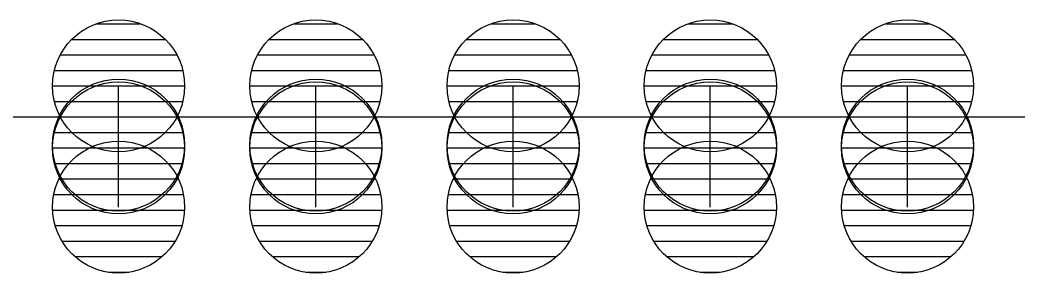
# Model space of a CAD drawing. Extents: x -26 to 0.6, y -0.6 to 26.
# Drawn here: x -12.7 to -6.27, y 24.39 to 26.03 of the extents above; entities that cross this region are included whole.
import ezdxf

# ---------------------------------------------------------------- set-up
doc = ezdxf.new("R2010")
doc.units = 0
doc.layers.get('0').update_dxf_attribs({"linetype": 'CONTINUOUS'})
doc.layers.add('BOTTOMSOLDER', color=6, linetype='CONTINUOUS')
doc.layers.add('MECHANICAL2', color=6, linetype='CONTINUOUS')

# ---------------------------------------------------------------- blocks, each defined once
blk = doc.blocks.new('#POLYLINE_92_')
at = {"layer": 'BOTTOMSOLDER'}
blk.add_line((-10.16, -0.2), (-10.16, 0.2), dxfattribs=at)
blk = doc.blocks.new('*X357')
at = {"layer": 'BOTTOMSOLDER', "linetype": 'CONTINUOUS'}
for p, q in [((-10.2998, 0.2), (-10.0202, 0.2)), ((-10.4615, 0.1), (-9.8585, 0.1)), ((-10.5331, 0), (-9.7869, 0)), ((-10.5721, -0.1), (-9.7479, -0.1)), ((-10.5854, -0.2), (-9.7346, -0.2)), ((-10.5721, -0.3), (-9.7479, -0.3)), ((-10.5331, -0.4), (-9.7869, -0.4)), ((-10.4615, -0.5), (-9.8585, -0.5)), ((-10.2998, -0.6), (-10.0202, -0.6))]:
    blk.add_line(p, q, dxfattribs=at)
blk = doc.blocks.new('*X358')
at = {"layer": 'BOTTOMSOLDER', "linetype": 'CONTINUOUS'}
for p, q in [((-10.2998, 0.6), (-10.0202, 0.6)), ((-10.4615, 0.5), (-9.8585, 0.5)), ((-10.5331, 0.4), (-9.7869, 0.4)), ((-10.5721, 0.3), (-9.7479, 0.3)), ((-10.5854, 0.2), (-9.7346, 0.2)), ((-10.5721, 0.1), (-9.7479, 0.1)), ((-10.5331, 0), (-9.7869, 0)), ((-10.4615, -0.1), (-9.8585, -0.1)), ((-10.2998, -0.2), (-10.0202, -0.2))]:
    blk.add_line(p, q, dxfattribs=at)
blk = doc.blocks.new('#POLYLINE_94_')
at = {"layer": 'BOTTOMSOLDER'}
blk.add_line((-8.89, -0.2), (-8.89, 0.2), dxfattribs=at)
blk = doc.blocks.new('*X361')
at = {"layer": 'BOTTOMSOLDER', "linetype": 'CONTINUOUS'}
for p, q in [((-9.0298, 0.2), (-8.7502, 0.2)), ((-9.1915, 0.1), (-8.5885, 0.1)), ((-9.2631, 0), (-8.5169, 0)), ((-9.3021, -0.1), (-8.4779, -0.1)), ((-9.3154, -0.2), (-8.4646, -0.2)), ((-9.3021, -0.3), (-8.4779, -0.3)), ((-9.2631, -0.4), (-8.5169, -0.4)), ((-9.1915, -0.5), (-8.5885, -0.5)), ((-9.0298, -0.6), (-8.7502, -0.6))]:
    blk.add_line(p, q, dxfattribs=at)
blk = doc.blocks.new('*X362')
at = {"layer": 'BOTTOMSOLDER', "linetype": 'CONTINUOUS'}
for p, q in [((-9.0298, 0.6), (-8.7502, 0.6)), ((-9.1915, 0.5), (-8.5885, 0.5)), ((-9.2631, 0.4), (-8.5169, 0.4)), ((-9.3021, 0.3), (-8.4779, 0.3)), ((-9.3154, 0.2), (-8.4646, 0.2)), ((-9.3021, 0.1), (-8.4779, 0.1)), ((-9.2631, 0), (-8.5169, 0)), ((-9.1915, -0.1), (-8.5885, -0.1)), ((-9.0298, -0.2), (-8.7502, -0.2))]:
    blk.add_line(p, q, dxfattribs=at)
blk = doc.blocks.new('#POLYLINE_95_')
at = {"layer": 'BOTTOMSOLDER'}
blk.add_line((-7.62, -0.2), (-7.62, 0.2), dxfattribs=at)
blk = doc.blocks.new('*X363')
at = {"layer": 'BOTTOMSOLDER', "linetype": 'CONTINUOUS'}
for p, q in [((-7.7598, 0.2), (-7.4802, 0.2)), ((-7.9215, 0.1), (-7.3185, 0.1)), ((-7.9931, 0), (-7.2469, 0)), ((-8.0321, -0.1), (-7.2079, -0.1)), ((-8.0454, -0.2), (-7.1946, -0.2)), ((-8.0321, -0.3), (-7.2079, -0.3)), ((-7.9931, -0.4), (-7.2469, -0.4)), ((-7.9215, -0.5), (-7.3185, -0.5)), ((-7.7598, -0.6), (-7.4802, -0.6))]:
    blk.add_line(p, q, dxfattribs=at)
blk = doc.blocks.new('*X364')
at = {"layer": 'BOTTOMSOLDER', "linetype": 'CONTINUOUS'}
for p, q in [((-7.7598, 0.6), (-7.4802, 0.6)), ((-7.9215, 0.5), (-7.3185, 0.5)), ((-7.9931, 0.4), (-7.2469, 0.4)), ((-8.0321, 0.3), (-7.2079, 0.3)), ((-8.0454, 0.2), (-7.1946, 0.2)), ((-8.0321, 0.1), (-7.2079, 0.1)), ((-7.9931, 0), (-7.2469, 0)), ((-7.9215, -0.1), (-7.3185, -0.1)), ((-7.7598, -0.2), (-7.4802, -0.2))]:
    blk.add_line(p, q, dxfattribs=at)
blk = doc.blocks.new('#POLYLINE_96_')
at = {"layer": 'BOTTOMSOLDER'}
blk.add_line((-6.35, -0.2), (-6.35, 0.2), dxfattribs=at)
blk = doc.blocks.new('*X365')
at = {"layer": 'BOTTOMSOLDER', "linetype": 'CONTINUOUS'}
for p, q in [((-6.4898, 0.2), (-6.2102, 0.2)), ((-6.6515, 0.1), (-6.0485, 0.1)), ((-6.7231, 0), (-5.9769, 0)), ((-6.7621, -0.1), (-5.9379, -0.1)), ((-6.7754, -0.2), (-5.9246, -0.2)), ((-6.7621, -0.3), (-5.9379, -0.3)), ((-6.7231, -0.4), (-5.9769, -0.4)), ((-6.6515, -0.5), (-6.0485, -0.5)), ((-6.4898, -0.6), (-6.2102, -0.6))]:
    blk.add_line(p, q, dxfattribs=at)
blk = doc.blocks.new('*X366')
at = {"layer": 'BOTTOMSOLDER', "linetype": 'CONTINUOUS'}
for p, q in [((-6.4898, 0.6), (-6.2102, 0.6)), ((-6.6515, 0.5), (-6.0485, 0.5)), ((-6.7231, 0.4), (-5.9769, 0.4)), ((-6.7621, 0.3), (-5.9379, 0.3)), ((-6.7754, 0.2), (-5.9246, 0.2)), ((-6.7621, 0.1), (-5.9379, 0.1)), ((-6.7231, 0), (-5.9769, 0)), ((-6.6515, -0.1), (-6.0485, -0.1)), ((-6.4898, -0.2), (-6.2102, -0.2))]:
    blk.add_line(p, q, dxfattribs=at)
blk = doc.blocks.new('#POLYLINE_97_')
at = {"layer": 'BOTTOMSOLDER'}
blk.add_line((-5.08, -0.2), (-5.08, 0.2), dxfattribs=at)
blk = doc.blocks.new('*X367')
at = {"layer": 'BOTTOMSOLDER', "linetype": 'CONTINUOUS'}
for p, q in [((-5.2198, 0.2), (-4.9402, 0.2)), ((-5.3815, 0.1), (-4.7785, 0.1)), ((-5.4531, 0), (-4.7069, 0)), ((-5.4921, -0.1), (-4.6679, -0.1)), ((-5.5054, -0.2), (-4.6546, -0.2)), ((-5.4921, -0.3), (-4.6679, -0.3)), ((-5.4531, -0.4), (-4.7069, -0.4)), ((-5.3815, -0.5), (-4.7785, -0.5)), ((-5.2198, -0.6), (-4.9402, -0.6))]:
    blk.add_line(p, q, dxfattribs=at)
blk = doc.blocks.new('*X368')
at = {"layer": 'BOTTOMSOLDER', "linetype": 'CONTINUOUS'}
for p, q in [((-5.2198, 0.6), (-4.9402, 0.6)), ((-5.3815, 0.5), (-4.7785, 0.5)), ((-5.4531, 0.4), (-4.7069, 0.4)), ((-5.4921, 0.3), (-4.6679, 0.3)), ((-5.5054, 0.2), (-4.6546, 0.2)), ((-5.4921, 0.1), (-4.6679, 0.1)), ((-5.4531, 0), (-4.7069, 0)), ((-5.3815, -0.1), (-4.7785, -0.1)), ((-5.2198, -0.2), (-4.9402, -0.2))]:
    blk.add_line(p, q, dxfattribs=at)
blk = doc.blocks.new('SIP18_1_27______46')
at = {"layer": 'BOTTOMSOLDER'}
for centre, radius in [((-10.16, 0.2), 0.4254), ((-8.89, 0.2), 0.4254), ((-7.62, 0.2), 0.4254), ((-6.35, 0.2), 0.4254), ((-5.08, 0.2), 0.4254), ((-10.16, -0.2), 0.4254), ((-10.16, 0.2), 0), ((-8.89, -0.2), 0.4254), ((-7.62, -0.2), 0.4254), ((-6.35, -0.2), 0.4254), ((-5.08, -0.2), 0.4254), ((-10.16, -0.2), 0)]:
    blk.add_circle(centre, radius, dxfattribs=at)
for name in ['*X358', '*X362', '*X364', '*X366', '*X368', '*X357', '#POLYLINE_92_', '*X361', '#POLYLINE_94_', '*X363', '#POLYLINE_95_', '*X365', '#POLYLINE_96_', '*X367', '#POLYLINE_97_']:
    blk.add_blockref(name, (0, 0), dxfattribs=at)
blk = doc.blocks.new('#POLYLINE_128_')
at = {"layer": 'BOTTOMSOLDER'}
blk.add_line((-10.16, -0.2), (-10.16, 0.2), dxfattribs=at)
blk = doc.blocks.new('*X429')
at = {"layer": 'BOTTOMSOLDER', "linetype": 'CONTINUOUS'}
for p, q in [((-10.3453, 0.181), (-9.9747, 0.181)), ((-10.4771, 0.081), (-9.8429, 0.081)), ((-10.5433, -0.019), (-9.7767, -0.019)), ((-10.5774, -0.119), (-9.7426, -0.119)), ((-10.5835, -0.219), (-9.7365, -0.219)), ((-10.5663, -0.319), (-9.7537, -0.319)), ((-10.523, -0.419), (-9.797, -0.419)), ((-10.4386, -0.519), (-9.8814, -0.519)), ((-10.225, -0.619), (-10.095, -0.619))]:
    blk.add_line(p, q, dxfattribs=at)
blk = doc.blocks.new('*X430')
at = {"layer": 'BOTTOMSOLDER', "linetype": 'CONTINUOUS'}
for p, q in [((-10.3453, 0.581), (-9.9747, 0.581)), ((-10.4771, 0.481), (-9.8429, 0.481)), ((-10.5433, 0.381), (-9.7767, 0.381)), ((-10.5774, 0.281), (-9.7426, 0.281)), ((-10.5835, 0.181), (-9.7365, 0.181)), ((-10.5663, 0.081), (-9.7537, 0.081)), ((-10.523, -0.019), (-9.797, -0.019)), ((-10.4386, -0.119), (-9.8814, -0.119)), ((-10.225, -0.219), (-10.095, -0.219))]:
    blk.add_line(p, q, dxfattribs=at)
blk = doc.blocks.new('#POLYLINE_130_')
at = {"layer": 'BOTTOMSOLDER'}
blk.add_line((-8.89, -0.2), (-8.89, 0.2), dxfattribs=at)
blk = doc.blocks.new('*X433')
at = {"layer": 'BOTTOMSOLDER', "linetype": 'CONTINUOUS'}
for p, q in [((-9.0753, 0.181), (-8.7047, 0.181)), ((-9.2071, 0.081), (-8.5729, 0.081)), ((-9.2733, -0.019), (-8.5067, -0.019)), ((-9.3074, -0.119), (-8.4726, -0.119)), ((-9.3135, -0.219), (-8.4665, -0.219)), ((-9.2963, -0.319), (-8.4837, -0.319)), ((-9.253, -0.419), (-8.527, -0.419)), ((-9.1686, -0.519), (-8.6114, -0.519)), ((-8.955, -0.619), (-8.825, -0.619))]:
    blk.add_line(p, q, dxfattribs=at)
blk = doc.blocks.new('*X434')
at = {"layer": 'BOTTOMSOLDER', "linetype": 'CONTINUOUS'}
for p, q in [((-9.0753, 0.581), (-8.7047, 0.581)), ((-9.2071, 0.481), (-8.5729, 0.481)), ((-9.2733, 0.381), (-8.5067, 0.381)), ((-9.3074, 0.281), (-8.4726, 0.281)), ((-9.3135, 0.181), (-8.4665, 0.181)), ((-9.2963, 0.081), (-8.4837, 0.081)), ((-9.253, -0.019), (-8.527, -0.019)), ((-9.1686, -0.119), (-8.6114, -0.119)), ((-8.955, -0.219), (-8.825, -0.219))]:
    blk.add_line(p, q, dxfattribs=at)
blk = doc.blocks.new('#POLYLINE_131_')
at = {"layer": 'BOTTOMSOLDER'}
blk.add_line((-7.62, -0.2), (-7.62, 0.2), dxfattribs=at)
blk = doc.blocks.new('*X435')
at = {"layer": 'BOTTOMSOLDER', "linetype": 'CONTINUOUS'}
for p, q in [((-7.8053, 0.181), (-7.4347, 0.181)), ((-7.9371, 0.081), (-7.3029, 0.081)), ((-8.0033, -0.019), (-7.2367, -0.019)), ((-8.0374, -0.119), (-7.2026, -0.119)), ((-8.0435, -0.219), (-7.1965, -0.219)), ((-8.0263, -0.319), (-7.2137, -0.319)), ((-7.983, -0.419), (-7.257, -0.419)), ((-7.8986, -0.519), (-7.3414, -0.519)), ((-7.685, -0.619), (-7.555, -0.619))]:
    blk.add_line(p, q, dxfattribs=at)
blk = doc.blocks.new('*X436')
at = {"layer": 'BOTTOMSOLDER', "linetype": 'CONTINUOUS'}
for p, q in [((-7.8053, 0.581), (-7.4347, 0.581)), ((-7.9371, 0.481), (-7.3029, 0.481)), ((-8.0033, 0.381), (-7.2367, 0.381)), ((-8.0374, 0.281), (-7.2026, 0.281)), ((-8.0435, 0.181), (-7.1965, 0.181)), ((-8.0263, 0.081), (-7.2137, 0.081)), ((-7.983, -0.019), (-7.257, -0.019)), ((-7.8986, -0.119), (-7.3414, -0.119)), ((-7.685, -0.219), (-7.555, -0.219))]:
    blk.add_line(p, q, dxfattribs=at)
blk = doc.blocks.new('#POLYLINE_132_')
at = {"layer": 'BOTTOMSOLDER'}
blk.add_line((-6.35, -0.2), (-6.35, 0.2), dxfattribs=at)
blk = doc.blocks.new('*X437')
at = {"layer": 'BOTTOMSOLDER', "linetype": 'CONTINUOUS'}
for p, q in [((-6.5353, 0.181), (-6.1647, 0.181)), ((-6.6671, 0.081), (-6.0329, 0.081)), ((-6.7333, -0.019), (-5.9667, -0.019)), ((-6.7674, -0.119), (-5.9326, -0.119)), ((-6.7735, -0.219), (-5.9265, -0.219)), ((-6.7563, -0.319), (-5.9437, -0.319)), ((-6.713, -0.419), (-5.987, -0.419)), ((-6.6286, -0.519), (-6.0714, -0.519)), ((-6.415, -0.619), (-6.285, -0.619))]:
    blk.add_line(p, q, dxfattribs=at)
blk = doc.blocks.new('*X438')
at = {"layer": 'BOTTOMSOLDER', "linetype": 'CONTINUOUS'}
for p, q in [((-6.5353, 0.581), (-6.1647, 0.581)), ((-6.6671, 0.481), (-6.0329, 0.481)), ((-6.7333, 0.381), (-5.9667, 0.381)), ((-6.7674, 0.281), (-5.9326, 0.281)), ((-6.7735, 0.181), (-5.9265, 0.181)), ((-6.7563, 0.081), (-5.9437, 0.081)), ((-6.713, -0.019), (-5.987, -0.019)), ((-6.6286, -0.119), (-6.0714, -0.119)), ((-6.415, -0.219), (-6.285, -0.219))]:
    blk.add_line(p, q, dxfattribs=at)
blk = doc.blocks.new('#POLYLINE_133_')
at = {"layer": 'BOTTOMSOLDER'}
blk.add_line((-5.08, -0.2), (-5.08, 0.2), dxfattribs=at)
blk = doc.blocks.new('*X439')
at = {"layer": 'BOTTOMSOLDER', "linetype": 'CONTINUOUS'}
for p, q in [((-5.2653, 0.181), (-4.8947, 0.181)), ((-5.3971, 0.081), (-4.7629, 0.081)), ((-5.4633, -0.019), (-4.6967, -0.019)), ((-5.4974, -0.119), (-4.6626, -0.119)), ((-5.5035, -0.219), (-4.6565, -0.219)), ((-5.4863, -0.319), (-4.6737, -0.319)), ((-5.443, -0.419), (-4.717, -0.419)), ((-5.3586, -0.519), (-4.8014, -0.519)), ((-5.145, -0.619), (-5.015, -0.619))]:
    blk.add_line(p, q, dxfattribs=at)
blk = doc.blocks.new('*X440')
at = {"layer": 'BOTTOMSOLDER', "linetype": 'CONTINUOUS'}
for p, q in [((-5.2653, 0.581), (-4.8947, 0.581)), ((-5.3971, 0.481), (-4.7629, 0.481)), ((-5.4633, 0.381), (-4.6967, 0.381)), ((-5.4974, 0.281), (-4.6626, 0.281)), ((-5.5035, 0.181), (-4.6565, 0.181)), ((-5.4863, 0.081), (-4.6737, 0.081)), ((-5.443, -0.019), (-4.717, -0.019)), ((-5.3586, -0.119), (-4.8014, -0.119)), ((-5.145, -0.219), (-5.015, -0.219))]:
    blk.add_line(p, q, dxfattribs=at)
blk = doc.blocks.new('SIP18_1_27_____B_44')
at = {"layer": 'BOTTOMSOLDER'}
for centre, radius in [((-10.16, 0.2), 0.4254), ((-8.89, 0.2), 0.4254), ((-7.62, 0.2), 0.4254), ((-6.35, 0.2), 0.4254), ((-5.08, 0.2), 0.4254), ((-10.16, -0.2), 0.4254), ((-10.16, 0.2), 0), ((-8.89, -0.2), 0.4254), ((-7.62, -0.2), 0.4254), ((-6.35, -0.2), 0.4254), ((-5.08, -0.2), 0.4254), ((-10.16, -0.2), 0)]:
    blk.add_circle(centre, radius, dxfattribs=at)
for name in ['*X430', '*X434', '*X436', '*X438', '*X440', '#POLYLINE_128_', '#POLYLINE_130_', '#POLYLINE_131_', '#POLYLINE_132_', '#POLYLINE_133_', '*X429', '*X433', '*X435', '*X437', '*X439']:
    blk.add_blockref(name, (0, 0), dxfattribs=at)
blk = doc.blocks.new('#POLYLINE_146_')
at = {"layer": 'MECHANICAL2'}
blk.add_line((-25.4, 25.4), (0, 25.4), dxfattribs=at)

msp = doc.modelspace()

# ---------------------------------------------------------------- block references
for name, p in [('SIP18_1_27______46', (-1.905, 25.4)), ('SIP18_1_27_____B_44', (-1.905, 25.019))]:
    msp.add_blockref(name, p)
at = {"layer": 'MECHANICAL2'}
msp.add_blockref('#POLYLINE_146_', (0, 0), dxfattribs=at)

doc.saveas('drawing.dxf')
